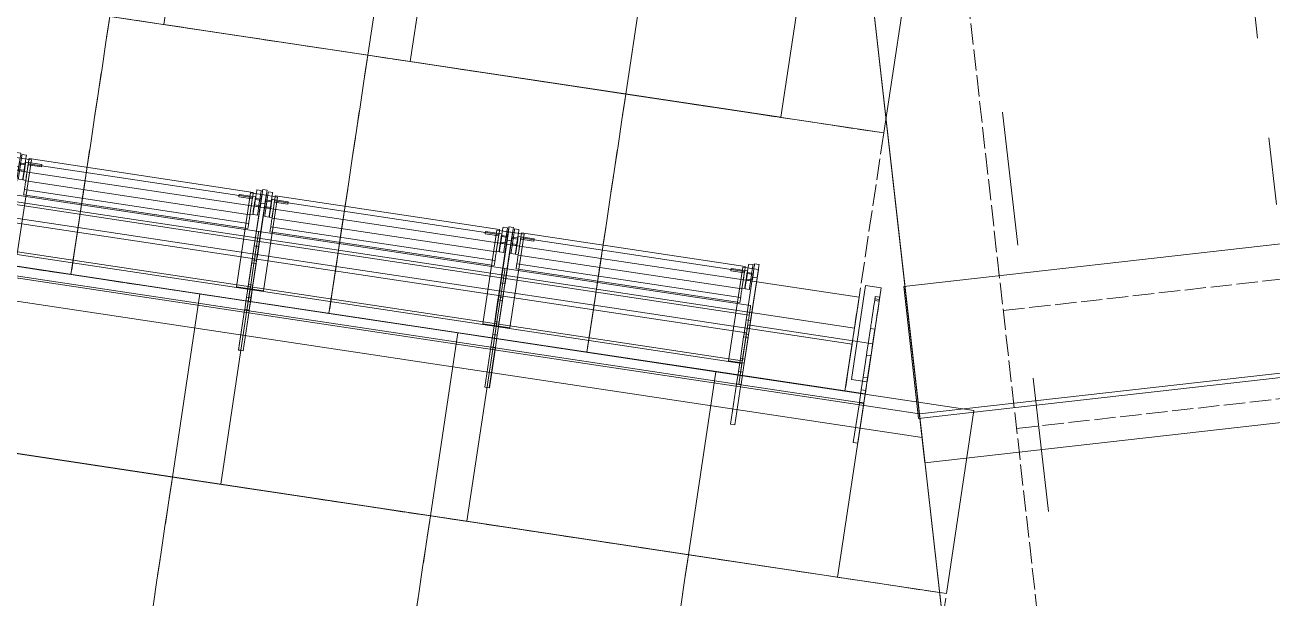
# Model space of a CAD drawing. Header units: millimetres. Extents: x -50172 to 74273, y -80883 to 11206.
# Drawn here: x -26603 to -23974, y -67663 to -66456 of the extents above; entities that cross this region are included whole.
import ezdxf
from ezdxf.enums import TextEntityAlignment as Align

# ---------------------------------------------------------------- set-up
doc = ezdxf.new("R2010")
doc.units = ezdxf.units.MM
doc.header["$MEASUREMENT"] = 0
for name, pattern in [('Dashed', [564.444447, 282.222223, -282.222223]), ('Double Dashed', [1093.611073, 529.166651, -211.666656, 141.111112, -211.666656]), ('Hidden Line', [55, 45, -10])]:
    doc.linetypes.add(name, pattern=pattern)
for name, color, linetype in [('A-25-M_Wall_Ext', 7, 'Continuous'), ('New_A-05-M_Gross_Int_Plant', 7, 'Continuous'), ('New_A-15-MG_Structural_Grid_Phase_2', 7, 'Continuous'), ('New_A-20-M_Floor_Slab', 7, 'Continuous'), ('New_A-35-M_FFE_Fixed', 7, 'Continuous')]:
    doc.layers.add(name, color=color, linetype=linetype)
for name, color, linetype, lineweight in [('A-25-M_Wall_Ext_Pen_No__1', 7, 'Continuous', 13), ('New_A-20-M_Floor_Slab_Pen_No__89', 8, 'Continuous', 20), ('New_A-35-M_FFE_Fixed_Pen_No__1', 7, 'Continuous', 13), ('New_A-35-M_FFE_Fixed_Pen_No__101', 252, 'Continuous', 15), ('New_A-35-M_FFE_Fixed_Pen_No__93', 8, 'Continuous', 13), ('New_A-95-P_Drawing_Pen_No__1', 7, 'Continuous', 13), ('New_ArchiCAD Zone Stamps_Pen_No__6', 7, 'Continuous', 35)]:
    doc.layers.add(name, color=color, linetype=linetype, lineweight=lineweight)
for name, color, linetype, lineweight, true_color in [('A-25-M_Wall_Ext_Pen_No__107', 7, 'Continuous', 15, 0xa6a6a6), ('New_A-05-M_Gross_Int_Plant_Pen_No__74', 7, 'Continuous', 20, 0x606060), ('New_A-15-MG_Structural_Grid_Phase_2_Pen_No__222', 7, 'Continuous', 13, 0x65af33)]:
    doc.layers.add(name, color=color, linetype=linetype, lineweight=lineweight, true_color=true_color)
doc.styles.add('GENERATED_STYLE_1', font='')
doc.styles.add('GENERATED_STYLE_3', font='')
doc.styles.add('GENERATED_STYLE_4', font='')
doc.styles.get('GENERATED_STYLE_1').set_extended_font_data('Arial', bold=True)
doc.styles.get('GENERATED_STYLE_3').set_extended_font_data('Arial')
doc.styles.get('GENERATED_STYLE_4').set_extended_font_data('Swis721 BT')
pattern_1 = [(60, (0, 0), (-43.30127, 25), []), (120, (0, 0), (43.30127, 25), [])]

# ---------------------------------------------------------------- blocks, each defined once
blk = doc.blocks.new('Slab_17_1', base_point=(-23236.4, -66128.3))
at = {"layer": 'New_A-20-M_Floor_Slab_Pen_No__89', "linetype": 'Continuous', "flags": 128}
blk.add_lwpolyline([(-23236.4, -66128.3), (-23115.6, -67198.3), (-24705.5, -67377.8), (-24826.3, -66307.8)], close=True, dxfattribs=at)
blk = doc.blocks.new('Slab_18_1', base_point=(-23127.2, -67095.4))
at = {"layer": 'New_A-20-M_Floor_Slab_Pen_No__89', "linetype": 'Continuous', "flags": 128}
blk.add_lwpolyline([(-23127.2, -67095.4), (-23006.5, -68165.3), (-24596.4, -68344.8), (-24717.1, -67274.8)], close=True, dxfattribs=at)
blk = doc.blocks.new('Slab_41_1', base_point=(-24826.3, -66307.8))
at = {"layer": 'New_A-20-M_Floor_Slab_Pen_No__89', "linetype": 'Continuous', "flags": 128}
blk.add_lwpolyline([(-24826.3, -66307.8), (-34448.9, -64859.5), (-34857.8, -65797.4), (-24711.5, -67324.5)], close=True, dxfattribs=at)
blk = doc.blocks.new('Slab_42_1', base_point=(-24717.1, -67274.8))
at = {"layer": 'New_A-20-M_Floor_Slab_Pen_No__89', "linetype": 'Continuous', "flags": 128}
blk.add_lwpolyline([(-24717.1, -67274.8), (-34837.8, -65751.5), (-35246.8, -66689.4), (-24602.4, -68291.5)], close=True, dxfattribs=at)
blk = doc.blocks.new('Slab_58_1', base_point=(-24718.8, -67284.6))
at = {"layer": 'New_A-20-M_Floor_Slab_Pen_No__89', "linetype": 'Continuous', "flags": 128}
blk.add_lwpolyline([(-24718.8, -67284.6), (-24750.2, -67006.4), (-23160.3, -66827), (-23128.9, -67105.2)], close=True, dxfattribs=at)
blk = doc.blocks.new('VENTS__3_1', base_point=(-30958.5, -71277.4))
at = {"layer": 'New_A-05-M_Gross_Int_Plant_Pen_No__74', "linetype": 'Continuous'}
blk.add_arc((-26782.7, -43787.3), 28124.1, 246.43121, 336.44961, dxfattribs=at)
at = {"layer": 'New_ArchiCAD Zone Stamps_Pen_No__6'}
for tag, height, style, p in [('ROOM_NAME', 250, 'GENERATED_STYLE_1', (-31302.6, -70145.2)), ('zoneNameLine2', 250, 'GENERATED_STYLE_1', (-31491, -70577.3)), ('measuredAreaCode', 200, 'GENERATED_STYLE_3', (-31679.5, -70998)), ('DUMMY_649', 200, 'GENERATED_STYLE_3', (-31372.1, -71132.1)), ('DUMMY_650', 200, 'GENERATED_STYLE_3', (-30882.7, -71345.4)), ('DUMMY_651', 133.3, 'GENERATED_STYLE_3', (-30603.4, -71452))]:
    blk.add_attdef(tag, text='', height=height, rotation=336.4404, dxfattribs=dict(at, style=style)).set_placement(p, align=Align.TOP_LEFT)
blk = doc.blocks.new('Wall_156_1', base_point=(-38294.6, -69816.9))
at = {"layer": 'A-25-M_Wall_Ext_Pen_No__107', "linetype": 'Continuous', "lineweight": 0, "true_color": 0x535353}
for points in [[(-38161.1, -69523.8, 0.417286), (-920.9, -54882.6), (-922.8, -54881.8, -0.417285), (-38160.3, -69522)], [(-38224.1, -69662.2, 0.417299), (-781.4, -54943), (-783.3, -54942.2, -0.417299), (-38223.3, -69660.3)]]:
    blk.add_hatch(color=251, dxfattribs=at).paths.add_polyline_path(points)
at = {"layer": 'A-25-M_Wall_Ext_Pen_No__107', "linetype": 'Continuous'}
h = blk.add_hatch(dxfattribs=at)
h.set_pattern_fill('Plaster_0001', color=256, style=0, pattern_type=2)
h.set_pattern_definition([(201.458, (0, 0), (-63.3617, 161.19955), [0, -100]), (201.458, (-14.85, -98.89), (-63.3617, 161.19955), [0, -100])])
h.paths.add_polyline_path([(-38160.3, -69522, 0.417285), (-922.8, -54881.8), (-936.5, -54875.8, -0.417284), (-38154.1, -69508.4)])
h = blk.add_hatch(dxfattribs=at)
h.set_pattern_fill('Plywood_0001', color=256, style=0, pattern_type=2)
h.set_pattern_definition([(0, (0, 0), (0, 200), [])])
h.paths.add_polyline_path([(-38231.6, -69678.5, 0.417301), (-764.9, -54950.1), (-781.4, -54943, -0.417299), (-38224.1, -69662.2)])
h = blk.add_hatch(dxfattribs=at)
h.set_pattern_fill('Batt_Insulation_0001', color=256, style=0, pattern_type=2)
h.set_pattern_definition(pattern_1)
h.paths.add_polyline_path([(-38273, -69769.5, 0.41731), (-673.1, -54989.8), (-764.9, -54950.1, -0.417301), (-38231.6, -69678.5)])
h = blk.add_hatch(dxfattribs=at)
h.set_pattern_fill('Batt_Insulation_0001', color=256, style=0, pattern_type=2)
h.set_pattern_definition(pattern_1)
h.paths.add_polyline_path([(-38283.4, -69792.3, 0.417312), (-650.2, -54999.7), (-673.1, -54989.8, -0.41731), (-38273, -69769.5)])
blk.add_hatch(color=256, dxfattribs=at).paths.add_polyline_path([(-38294.6, -69816.9, 0.417314), (-625.4, -55010.5), (-650.2, -54999.7, -0.417312), (-38283.4, -69792.3)])
at = {"layer": 'A-25-M_Wall_Ext_Pen_No__1', "linetype": 'Continuous'}
for radius, start, end in [(28147.8, 246.16247, 336.76276), (28145.8, 246.16252, 336.76277), (28130.8, 246.16287, 336.76285), (28299.8, 246.15895, 336.76189), (28297.8, 246.159, 336.7619), (28317.8, 246.15854, 336.76179), (28417.8, 246.15624, 336.76122), (28469.8, 246.15506, 336.76093), (28442.8, 246.15567, 336.76108)]:
    blk.add_arc((-26785.3, -43777.2), radius, start, end, dxfattribs=at)
blk = doc.blocks.new('Standard grid marker_9')
at = {"layer": 'New_A-15-MG_Structural_Grid_Phase_2_Pen_No__222', "linetype": 'Double Dashed'}
blk.add_line((2590.6, 0), (19494.8, 0), dxfattribs=at)
at = {"layer": 'New_A-15-MG_Structural_Grid_Phase_2_Pen_No__222', "style": 'GENERATED_STYLE_4'}
for tag, p in [('AC_MarkerText_1_0', (-500, 43.4)), ('AC_MarkerText_1_1', (22585.4, 43.4))]:
    blk.add_attdef(tag, text='', height=350, rotation=240.0028, dxfattribs=at).set_placement(p, align=Align.MIDDLE_CENTER)
blk = doc.blocks.new('Standard grid marker_24')
at = {"layer": 'New_A-15-MG_Structural_Grid_Phase_2_Pen_No__222', "linetype": 'Double Dashed'}
blk.add_arc((0, 0), 27977.6, 0, 90.63597, dxfattribs=at)
at = {"layer": 'New_A-15-MG_Structural_Grid_Phase_2_Pen_No__222', "style": 'GENERATED_STYLE_4'}
blk.add_attdef('AC_MarkerText_1', text='', height=350, rotation=90.3066, dxfattribs=at).set_placement((-1326.2, 28008), align=Align.MIDDLE_CENTER)
blk = doc.blocks.new('Montpelier with surface_2')
at = {"layer": 'New_A-35-M_FFE_Fixed_Pen_No__1', "linetype": 'Continuous'}
for p, q in [((0, 529.7), (0, 4.8)), ((390, 529.7), (0, 529.7)), ((285, 534.5), (370, 534.5)), ((285, 525), (285, 534.5)), ((370, 534.5), (371, 534.5)), ((370, 525), (370, 534.5)), ((370, 4.8), (370, 529.7)), ((370, 529.7), (414.6, 529.7)), ((371, 534.5), (397.3, 534.5)), ((371, 525), (371, 534.5)), ((390, 4.8), (390, 529.7)), ((397.3, 525), (397.3, 534.5)), ((397.3, 534.5), (424.7, 534.5)), ((414.6, 529.7), (415.5, 529.7)), ((414.6, 4.8), (414.6, 529.7)), ((415.5, 529.7), (416.5, 529.7)), ((416, 534), (616, 534)), ((416, 534), (416, 500.6)), ((416.5, 529.7), (417.4, 529.7)), ((417.4, 529.7), (418.3, 529.7)), ((418.3, 529.7), (419, 529.7)), ((419, 529.7), (419.6, 529.7)), ((419.6, 529.7), (420, 529.7)), ((420, 529.7), (420.2, 529.7)), ((420.2, 4.8), (420.2, 529.7)), ((420.2, 529.7), (480, 529.7)), ((424.7, 525), (424.7, 534.5)), ((424.7, 534.5), (470.9, 534.5)), ((470.9, 534.5), (477.4, 534.5)), ((470.9, 525), (470.9, 534.5)), ((477.4, 534.5), (478.6, 534.5)), ((477.4, 525), (477.4, 534.5)), ((478.6, 534.5), (480.7, 534.5)), ((480, 529.7), (482.5, 529.7)), ((480, 4.8), (480, 529.7)), ((480.7, 534.5), (483.7, 534.5)), ((482.5, 529.7), (485.7, 529.7)), ((483.7, 534.5), (487.4, 534.5)), ((485.7, 529.7), (489.5, 529.7)), ((487.4, 534.5), (491.7, 534.5)), ((489.5, 529.7), (493.9, 529.7)), ((491.7, 534.5), (496.6, 534.5)), ((493.9, 529.7), (499, 529.7)), ((496.6, 534.5), (501.7, 534.5)), ((499, 529.7), (504.7, 529.7)), ((501.7, 534.5), (507.1, 534.5)), ((504.7, 529.7), (511, 529.7)), ((507.1, 534.5), (597.9, 534.5)), ((507.1, 525), (507.1, 534.5)), ((511, 529.7), (517.9, 529.7)), ((517.9, 529.7), (525.2, 529.7)), ((517.9, 4.8), (517.9, 529.7)), ((525.2, 529.7), (530.9, 529.7)), ((530.9, 529.7), (535, 529.7)), ((535, 529.7), (537.4, 529.7)), ((537.4, 529.7), (538.2, 529.7)), ((538.2, 4.8), (538.2, 529.7)), ((597.9, 534.5), (608.1, 534.5)), ((597.9, 525), (597.9, 534.5)), ((608.1, 534.5), (617, 534.5)), ((616, 534), (616, 500.6)), ((617, 534.5), (623.5, 534.5)), ((623.5, 534.5), (626.7, 534.5)), ((626.7, 525), (626.7, 534.5)), ((285, 525), (370, 525)), ((370, 525), (371, 525)), ((371, 525), (397.3, 525)), ((397.3, 525), (424.7, 525)), ((416, 500.6), (616, 500.6)), ((424.7, 525), (470.9, 525)), ((470.9, 525), (477.4, 525)), ((477.4, 525), (478.6, 525)), ((478.6, 525), (480.7, 525)), ((480.7, 525), (483.7, 525)), ((483.7, 525), (487.4, 525)), ((487.4, 525), (491.7, 525)), ((491.7, 525), (496.6, 525)), ((496.6, 525), (501.7, 525)), ((501.7, 525), (507.1, 525)), ((507.1, 525), (597.9, 525)), ((541.1, 28.2), (541.1, 506.3)), ((541.1, 506.3), (541.7, 506.3)), ((541.7, 506.3), (543.1, 506.3)), ((543.1, 506.3), (545.3, 506.3)), ((545.3, 506.3), (548.1, 506.3)), ((548.1, 506.3), (551.8, 506.3)), ((551.8, 506.3), (552.7, 506.3)), ((551.8, 28.2), (551.8, 506.3)), ((552.7, 506.3), (554.3, 506.3)), ((554.3, 506.3), (556.3, 506.3)), ((556.3, 506.3), (558.8, 506.3)), ((558.8, 506.3), (561.5, 506.3)), ((561.5, 506.3), (564.4, 506.3)), ((564.4, 506.3), (567.4, 506.3)), ((567.4, 506.3), (570.4, 506.3)), ((570.4, 506.3), (607, 506.3)), ((570.4, 28.2), (570.4, 506.3)), ((571.6, 522.1), (573.6, 522.1)), ((571.6, 522.1), (571.6, 512.8)), ((571.6, 512.8), (573.6, 512.8)), ((571.6, 512.1), (572.4, 512.1)), ((571.6, 512.1), (571.6, 506.3)), ((571.6, 506.3), (572.4, 506.3)), ((572.4, 512.1), (574.9, 512.1)), ((572.4, 506.3), (574.9, 506.3)), ((573.6, 522.1), (579.3, 522.1)), ((573.6, 512.8), (579.3, 512.8)), ((574.9, 512.1), (578.9, 512.1)), ((574.9, 506.3), (578.9, 506.3)), ((578.9, 512.1), (584, 512.1)), ((578.9, 506.3), (584, 506.3)), ((579.3, 522.1), (587.8, 522.1)), ((579.3, 512.8), (587.8, 512.8)), ((584, 512.1), (590.1, 512.1)), ((584, 506.3), (590.1, 506.3)), ((587.8, 522.1), (597.9, 522.1)), ((587.8, 512.8), (597.9, 512.8)), ((589.7, 525.3), (590.2, 525.3)), ((589.7, 525.3), (589.7, 512.8)), ((589.7, 512.8), (590.2, 512.8)), ((590.1, 512.1), (596.6, 512.1)), ((590.1, 506.3), (596.6, 506.3)), ((590.2, 525.3), (591.7, 525.3)), ((590.2, 512.8), (591.7, 512.8)), ((591.7, 525.3), (594, 525.3)), ((591.7, 512.8), (594, 512.8)), ((592.1, 525.3), (592.7, 525.3)), ((592.1, 525.3), (592.1, 512.8)), ((592.1, 512.8), (592.7, 512.8)), ((592.7, 525.3), (594.2, 525.3)), ((592.7, 512.8), (594.2, 512.8)), ((594, 525.3), (596.7, 525.3)), ((594, 512.8), (596.7, 512.8)), ((594.2, 525.3), (596.5, 525.3)), ((594.2, 512.8), (596.5, 512.8)), ((596.5, 525.3), (599.1, 525.3)), ((596.5, 512.8), (599.1, 512.8)), ((596.6, 512.1), (603.3, 512.1)), ((596.6, 506.3), (603.3, 506.3)), ((596.7, 525.3), (599.4, 525.3)), ((596.7, 512.8), (599.4, 512.8)), ((597.9, 525), (608.1, 525)), ((597.9, 522.1), (608, 522.1)), ((597.9, 512.8), (608, 512.8)), ((599.1, 525.3), (601.8, 525.3)), ((599.1, 512.8), (601.8, 512.8)), ((599.4, 525.3), (601.6, 525.3)), ((599.4, 512.8), (601.6, 512.8)), ((601.6, 525.3), (603.2, 525.3)), ((601.6, 512.8), (603.2, 512.8)), ((601.8, 525.3), (604.1, 525.3)), ((601.8, 512.8), (604.1, 512.8)), ((603.2, 525.3), (603.7, 525.3)), ((603.2, 512.8), (603.7, 512.8)), ((603.3, 512.1), (609.5, 512.1)), ((603.3, 506.3), (609.5, 506.3)), ((603.7, 525.3), (603.7, 512.8)), ((604.1, 525.3), (605.6, 525.3)), ((604.1, 512.8), (605.6, 512.8)), ((604.5, 506.3), (604.5, 477.7)), ((604.5, 506.3), (609.5, 506.3)), ((605.6, 525.3), (606.1, 525.3)), ((605.6, 512.8), (606.1, 512.8)), ((606.1, 525.3), (606.1, 512.8)), ((607, 506.3), (609.5, 506.3)), ((607, 28.2), (607, 506.3)), ((608, 522.1), (616.5, 522.1)), ((608, 512.8), (616.5, 512.8)), ((608.1, 525), (617, 525)), ((609.5, 512.1), (609.5, 506.3)), ((609.5, 506.3), (611.9, 506.3)), ((609.5, 506.3), (609.5, 477.7)), ((611.9, 506.3), (613.9, 506.3)), ((613.9, 506.3), (615.5, 506.3)), ((615.5, 506.3), (616.8, 506.3)), ((616.5, 522.1), (622.2, 522.1)), ((616.5, 512.8), (622.2, 512.8)), ((616.8, 506.3), (617.6, 506.3)), ((617, 525), (623.5, 525)), ((617.6, 506.3), (617.9, 506.3)), ((617.9, 28.2), (617.9, 506.3)), ((622.2, 522.1), (624.2, 522.1)), ((622.2, 512.8), (624.2, 512.8)), ((623.5, 525), (626.7, 525)), ((624.2, 522.1), (624.2, 512.8)), ((604.5, 477.7), (609.5, 477.7)), ((604.5, 28.2), (604.5, 56.8)), ((604.5, 56.8), (609.5, 56.8)), ((609.5, 28.2), (609.5, 56.8)), ((416, 0), (416, 33.4)), ((416, 33.4), (616, 33.4)), ((541.1, 28.2), (541.7, 28.2)), ((541.7, 28.2), (543.1, 28.2)), ((543.1, 28.2), (545.3, 28.2)), ((545.3, 28.2), (548.1, 28.2)), ((548.1, 28.2), (551.8, 28.2)), ((551.8, 28.2), (552.7, 28.2)), ((552.7, 28.2), (554.3, 28.2)), ((554.3, 28.2), (556.3, 28.2)), ((556.3, 28.2), (558.8, 28.2)), ((558.8, 28.2), (561.5, 28.2)), ((561.5, 28.2), (564.4, 28.2)), ((564.4, 28.2), (567.4, 28.2)), ((567.4, 28.2), (570.4, 28.2)), ((570.4, 28.2), (607, 28.2)), ((571.6, 22.4), (571.6, 28.2)), ((571.6, 28.2), (572.4, 28.2)), ((572.4, 28.2), (574.9, 28.2)), ((574.9, 28.2), (578.9, 28.2)), ((578.9, 28.2), (584, 28.2)), ((584, 28.2), (590.1, 28.2)), ((590.1, 28.2), (596.6, 28.2)), ((596.6, 28.2), (603.3, 28.2)), ((603.3, 28.2), (609.5, 28.2)), ((604.5, 28.2), (609.5, 28.2)), ((607, 28.2), (609.5, 28.2)), ((609.5, 22.4), (609.5, 28.2)), ((609.5, 28.2), (611.9, 28.2)), ((611.9, 28.2), (613.9, 28.2)), ((613.9, 28.2), (615.5, 28.2)), ((615.5, 28.2), (616.8, 28.2)), ((616, 0), (616, 33.4)), ((616.8, 28.2), (617.6, 28.2)), ((617.6, 28.2), (617.9, 28.2)), ((0, 4.8), (390, 4.8)), ((285, 9.5), (370, 9.5)), ((285, 0), (285, 9.5)), ((370, 9.5), (371, 9.5)), ((370, 0), (370, 9.5)), ((370, 4.8), (414.6, 4.8)), ((371, 9.5), (397.3, 9.5)), ((371, 0), (371, 9.5)), ((397.3, 9.5), (424.7, 9.5)), ((397.3, 0), (397.3, 9.5)), ((414.6, 4.8), (415.5, 4.8)), ((415.5, 4.8), (416.5, 4.8)), ((416.5, 4.8), (417.4, 4.8)), ((417.4, 4.8), (418.3, 4.8)), ((418.3, 4.8), (419, 4.8)), ((419, 4.8), (419.6, 4.8)), ((419.6, 4.8), (420, 4.8)), ((420, 4.8), (420.2, 4.8)), ((420.2, 4.8), (480, 4.8)), ((424.7, 9.5), (470.9, 9.5)), ((424.7, 0), (424.7, 9.5)), ((470.9, 9.5), (477.4, 9.5)), ((470.9, 0), (470.9, 9.5)), ((477.4, 9.5), (478.6, 9.5)), ((477.4, 0), (477.4, 9.5)), ((478.6, 9.5), (480.7, 9.5)), ((480, 4.8), (482.5, 4.8)), ((480.7, 9.5), (483.7, 9.5)), ((482.5, 4.8), (485.7, 4.8)), ((483.7, 9.5), (487.4, 9.5)), ((485.7, 4.8), (489.5, 4.8)), ((487.4, 9.5), (491.7, 9.5)), ((489.5, 4.8), (493.9, 4.8)), ((491.7, 9.5), (496.6, 9.5)), ((493.9, 4.8), (499, 4.8)), ((496.6, 9.5), (501.7, 9.5)), ((499, 4.8), (504.7, 4.8)), ((501.7, 9.5), (507.1, 9.5)), ((504.7, 4.8), (511, 4.8)), ((507.1, 9.5), (597.9, 9.5)), ((507.1, 0), (507.1, 9.5)), ((511, 4.8), (517.9, 4.8)), ((517.9, 4.8), (525.2, 4.8)), ((525.2, 4.8), (530.9, 4.8)), ((530.9, 4.8), (535, 4.8)), ((535, 4.8), (537.4, 4.8)), ((537.4, 4.8), (538.2, 4.8)), ((571.6, 22.4), (572.4, 22.4)), ((571.6, 21.7), (573.6, 21.7)), ((571.6, 12.4), (571.6, 21.7)), ((571.6, 12.4), (573.6, 12.4)), ((572.4, 22.4), (574.9, 22.4)), ((573.6, 21.7), (579.3, 21.7)), ((573.6, 12.4), (579.3, 12.4)), ((574.9, 22.4), (578.9, 22.4)), ((578.9, 22.4), (584, 22.4)), ((579.3, 21.7), (587.8, 21.7)), ((579.3, 12.4), (587.8, 12.4)), ((584, 22.4), (590.1, 22.4)), ((587.8, 21.7), (597.9, 21.7)), ((587.8, 12.4), (597.9, 12.4)), ((589.7, 9.2), (589.7, 21.7)), ((589.7, 21.7), (590.2, 21.7)), ((589.7, 9.2), (590.2, 9.2)), ((590.1, 22.4), (596.6, 22.4)), ((590.2, 21.7), (591.7, 21.7)), ((590.2, 9.2), (591.7, 9.2)), ((591.7, 21.7), (594, 21.7)), ((591.7, 9.2), (594, 9.2)), ((592.1, 9.2), (592.1, 21.7)), ((592.1, 21.7), (592.7, 21.7)), ((592.1, 9.2), (592.7, 9.2)), ((592.7, 21.7), (594.2, 21.7)), ((592.7, 9.2), (594.2, 9.2)), ((594, 21.7), (596.7, 21.7)), ((594, 9.2), (596.7, 9.2)), ((594.2, 21.7), (596.5, 21.7)), ((594.2, 9.2), (596.5, 9.2)), ((596.5, 21.7), (599.1, 21.7)), ((596.5, 9.2), (599.1, 9.2)), ((596.6, 22.4), (603.3, 22.4)), ((596.7, 21.7), (599.4, 21.7)), ((596.7, 9.2), (599.4, 9.2)), ((597.9, 21.7), (608, 21.7)), ((597.9, 12.4), (608, 12.4)), ((597.9, 9.5), (608.1, 9.5)), ((597.9, 0), (597.9, 9.5)), ((599.1, 21.7), (601.8, 21.7)), ((599.1, 9.2), (601.8, 9.2)), ((599.4, 21.7), (601.6, 21.7)), ((599.4, 9.2), (601.6, 9.2)), ((601.6, 21.7), (603.2, 21.7)), ((601.6, 9.2), (603.2, 9.2)), ((601.8, 21.7), (604.1, 21.7)), ((601.8, 9.2), (604.1, 9.2)), ((603.2, 21.7), (603.7, 21.7)), ((603.2, 9.2), (603.7, 9.2)), ((603.3, 22.4), (609.5, 22.4)), ((603.7, 9.2), (603.7, 21.7)), ((604.1, 21.7), (605.6, 21.7)), ((604.1, 9.2), (605.6, 9.2)), ((605.6, 21.7), (606.1, 21.7)), ((605.6, 9.2), (606.1, 9.2)), ((606.1, 9.2), (606.1, 21.7)), ((608, 21.7), (616.5, 21.7)), ((608, 12.4), (616.5, 12.4)), ((608.1, 9.5), (617, 9.5)), ((616.5, 21.7), (622.2, 21.7)), ((616.5, 12.4), (622.2, 12.4)), ((617, 9.5), (623.5, 9.5)), ((622.2, 21.7), (624.2, 21.7)), ((622.2, 12.4), (624.2, 12.4)), ((623.5, 9.5), (626.7, 9.5)), ((624.2, 12.4), (624.2, 21.7)), ((626.7, 0), (626.7, 9.5)), ((285, 0), (370, 0)), ((370, 0), (371, 0)), ((371, 0), (397.3, 0)), ((397.3, 0), (424.7, 0)), ((416, 0), (616, 0)), ((424.7, 0), (470.9, 0)), ((470.9, 0), (477.4, 0)), ((477.4, 0), (478.6, 0)), ((478.6, 0), (480.7, 0)), ((480.7, 0), (483.7, 0)), ((483.7, 0), (487.4, 0)), ((487.4, 0), (491.7, 0)), ((491.7, 0), (496.6, 0)), ((496.6, 0), (501.7, 0)), ((501.7, 0), (507.1, 0)), ((507.1, 0), (597.9, 0)), ((597.9, 0), (608.1, 0)), ((608.1, 0), (617, 0)), ((617, 0), (623.5, 0)), ((623.5, 0), (626.7, 0))]:
    blk.add_line(p, q, dxfattribs=at)
blk = doc.blocks.new('Montpelier with surface-row end')
at = {"layer": 'New_A-35-M_FFE_Fixed_Pen_No__93', "linetype": 'Continuous'}
for p, q in [((390, 790.2), (0, 790.2)), ((0, 790.2), (0, 0)), ((285, 795), (370, 795)), ((285, 785.5), (285, 795)), ((370, 795), (371, 795)), ((370, 785.5), (370, 795)), ((370, 266.6), (370, 790.2)), ((370, 790.2), (414.6, 790.2)), ((371, 795), (397.3, 795)), ((371, 785.5), (371, 795)), ((390, 0), (390, 790.2)), ((397.3, 785.5), (397.3, 795)), ((397.3, 795), (424.7, 795)), ((414.6, 790.2), (415.5, 790.2)), ((414.6, 266.6), (414.6, 790.2)), ((415.5, 790.2), (416.5, 790.2)), ((416, 794.5), (616, 794.5)), ((416, 794.5), (416, 761.2)), ((416.5, 790.2), (417.4, 790.2)), ((417.4, 790.2), (418.3, 790.2)), ((418.3, 790.2), (419, 790.2)), ((419, 790.2), (419.6, 790.2)), ((419.6, 790.2), (420, 790.2)), ((420, 790.2), (420.2, 790.2)), ((420.2, 266.6), (420.2, 790.2)), ((420.2, 790.2), (480, 790.2)), ((424.7, 785.5), (424.7, 795)), ((424.7, 795), (470.9, 795)), ((470.9, 795), (477.4, 795)), ((470.9, 785.5), (470.9, 795)), ((477.4, 795), (478.6, 795)), ((477.4, 785.5), (477.4, 795)), ((478.6, 795), (480.7, 795)), ((480, 790.2), (482.5, 790.2)), ((480, 266.6), (480, 790.2)), ((480.7, 795), (483.7, 795)), ((482.5, 790.2), (485.7, 790.2)), ((483.7, 795), (487.4, 795)), ((485.7, 790.2), (489.5, 790.2)), ((487.4, 795), (491.7, 795)), ((489.5, 790.2), (493.9, 790.2)), ((491.7, 795), (496.6, 795)), ((493.9, 790.2), (499, 790.2)), ((496.6, 795), (501.7, 795)), ((499, 790.2), (504.7, 790.2)), ((501.7, 795), (507.1, 795)), ((504.7, 790.2), (511, 790.2)), ((507.1, 795), (597.9, 795)), ((507.1, 785.5), (507.1, 795)), ((511, 790.2), (517.9, 790.2)), ((517.9, 790.2), (525.2, 790.2)), ((517.9, 266.6), (517.9, 790.2)), ((525.2, 790.2), (530.9, 790.2)), ((530.9, 790.2), (535, 790.2)), ((535, 790.2), (537.4, 790.2)), ((537.4, 790.2), (538.2, 790.2)), ((538.2, 266.6), (538.2, 790.2)), ((597.9, 795), (608.1, 795)), ((597.9, 785.5), (597.9, 795)), ((608.1, 795), (617, 795)), ((616, 794.5), (616, 761.2)), ((617, 795), (623.5, 795)), ((623.5, 795), (626.7, 795)), ((626.7, 785.5), (626.7, 795)), ((285, 785.5), (370, 785.5)), ((370, 785.5), (371, 785.5)), ((371, 785.5), (397.3, 785.5)), ((397.3, 785.5), (424.7, 785.5)), ((424.7, 785.5), (470.9, 785.5)), ((470.9, 785.5), (477.4, 785.5)), ((477.4, 785.5), (478.6, 785.5)), ((478.6, 785.5), (480.7, 785.5)), ((480.7, 785.5), (483.7, 785.5)), ((483.7, 785.5), (487.4, 785.5)), ((487.4, 785.5), (491.7, 785.5)), ((491.7, 785.5), (496.6, 785.5)), ((496.6, 785.5), (501.7, 785.5)), ((501.7, 785.5), (507.1, 785.5)), ((507.1, 785.5), (597.9, 785.5)), ((541.1, 289.9), (541.1, 766.9)), ((541.1, 766.9), (541.7, 766.9)), ((541.7, 766.9), (543.1, 766.9)), ((543.1, 766.9), (545.3, 766.9)), ((545.3, 766.9), (548.1, 766.9)), ((548.1, 766.9), (551.8, 766.9)), ((551.8, 766.9), (552.7, 766.9)), ((551.8, 289.9), (551.8, 766.9)), ((552.7, 766.9), (554.3, 766.9)), ((554.3, 766.9), (556.3, 766.9)), ((556.3, 766.9), (558.8, 766.9)), ((558.8, 766.9), (561.5, 766.9)), ((561.5, 766.9), (564.4, 766.9)), ((564.4, 766.9), (567.4, 766.9)), ((567.4, 766.9), (570.4, 766.9)), ((570.4, 766.9), (607, 766.9)), ((570.4, 289.9), (570.4, 766.9)), ((571.6, 782.6), (573.6, 782.6)), ((571.6, 782.6), (571.6, 773.4)), ((571.6, 773.4), (573.6, 773.4)), ((571.6, 772.6), (572.4, 772.6)), ((571.6, 772.6), (571.6, 766.9)), ((571.6, 766.9), (572.4, 766.9)), ((572.4, 772.6), (574.9, 772.6)), ((572.4, 766.9), (574.9, 766.9)), ((573.6, 782.6), (579.3, 782.6)), ((573.6, 773.4), (579.3, 773.4)), ((574.9, 772.6), (578.9, 772.6)), ((574.9, 766.9), (578.9, 766.9)), ((578.9, 772.6), (584, 772.6)), ((578.9, 766.9), (584, 766.9)), ((579.3, 782.6), (587.8, 782.6)), ((579.3, 773.4), (587.8, 773.4)), ((584, 772.6), (590.1, 772.6)), ((584, 766.9), (590.1, 766.9)), ((587.8, 782.6), (597.9, 782.6)), ((587.8, 773.4), (597.9, 773.4)), ((589.7, 785.8), (590.2, 785.8)), ((589.7, 785.8), (589.7, 773.4)), ((589.7, 773.4), (590.2, 773.4)), ((590.1, 772.6), (596.6, 772.6)), ((590.1, 766.9), (596.6, 766.9)), ((590.2, 785.8), (591.7, 785.8)), ((590.2, 773.4), (591.7, 773.4)), ((591.7, 785.8), (594, 785.8)), ((591.7, 773.4), (594, 773.4)), ((592.1, 785.8), (592.7, 785.8)), ((592.1, 785.8), (592.1, 773.4)), ((592.1, 773.4), (592.7, 773.4)), ((592.7, 785.8), (594.2, 785.8)), ((592.7, 773.4), (594.2, 773.4)), ((594, 785.8), (596.7, 785.8)), ((594, 773.4), (596.7, 773.4)), ((594.2, 785.8), (596.5, 785.8)), ((594.2, 773.4), (596.5, 773.4)), ((596.5, 785.8), (599.1, 785.8)), ((596.5, 773.4), (599.1, 773.4)), ((596.6, 772.6), (603.3, 772.6)), ((596.6, 766.9), (603.3, 766.9)), ((596.7, 785.8), (599.4, 785.8)), ((596.7, 773.4), (599.4, 773.4)), ((597.9, 785.5), (608.1, 785.5)), ((597.9, 782.6), (608, 782.6)), ((597.9, 773.4), (608, 773.4)), ((599.1, 785.8), (601.8, 785.8)), ((599.1, 773.4), (601.8, 773.4)), ((599.4, 785.8), (601.6, 785.8)), ((599.4, 773.4), (601.6, 773.4)), ((601.6, 785.8), (603.2, 785.8)), ((601.6, 773.4), (603.2, 773.4)), ((601.8, 785.8), (604.1, 785.8)), ((601.8, 773.4), (604.1, 773.4)), ((603.2, 785.8), (603.7, 785.8)), ((603.2, 773.4), (603.7, 773.4)), ((603.3, 772.6), (609.5, 772.6)), ((603.3, 766.9), (609.5, 766.9)), ((603.7, 785.8), (603.7, 773.4)), ((604.1, 785.8), (605.6, 785.8)), ((604.1, 773.4), (605.6, 773.4)), ((604.5, 766.9), (604.5, 738.4)), ((604.5, 766.9), (609.5, 766.9)), ((605.6, 785.8), (606.1, 785.8)), ((605.6, 773.4), (606.1, 773.4)), ((606.1, 785.8), (606.1, 773.4)), ((607, 766.9), (609.5, 766.9)), ((607, 289.9), (607, 766.9)), ((608, 782.6), (616.5, 782.6)), ((608, 773.4), (616.5, 773.4)), ((608.1, 785.5), (617, 785.5)), ((609.5, 772.6), (609.5, 766.9)), ((609.5, 766.9), (609.5, 738.4)), ((609.5, 766.9), (611.9, 766.9)), ((611.9, 766.9), (613.9, 766.9)), ((613.9, 766.9), (615.5, 766.9)), ((615.5, 766.9), (616.8, 766.9)), ((616.5, 782.6), (622.2, 782.6)), ((616.5, 773.4), (622.2, 773.4)), ((616.8, 766.9), (617.6, 766.9)), ((617, 785.5), (623.5, 785.5)), ((617.6, 766.9), (617.9, 766.9)), ((617.9, 289.9), (617.9, 766.9)), ((622.2, 782.6), (624.2, 782.6)), ((622.2, 773.4), (624.2, 773.4)), ((623.5, 785.5), (626.7, 785.5)), ((624.2, 782.6), (624.2, 773.4)), ((416, 761.2), (616, 761.2)), ((604.5, 738.4), (609.5, 738.4)), ((604.5, 289.9), (604.5, 318.5)), ((604.5, 318.5), (609.5, 318.5)), ((609.5, 289.9), (609.5, 318.5)), ((416, 261.8), (416, 295.1)), ((416, 295.1), (616, 295.1)), ((541.1, 289.9), (541.7, 289.9)), ((541.7, 289.9), (543.1, 289.9)), ((543.1, 289.9), (545.3, 289.9)), ((545.3, 289.9), (548.1, 289.9)), ((548.1, 289.9), (551.8, 289.9)), ((551.8, 289.9), (552.7, 289.9)), ((552.7, 289.9), (554.3, 289.9)), ((554.3, 289.9), (556.3, 289.9)), ((556.3, 289.9), (558.8, 289.9)), ((558.8, 289.9), (561.5, 289.9)), ((561.5, 289.9), (564.4, 289.9)), ((564.4, 289.9), (567.4, 289.9)), ((567.4, 289.9), (570.4, 289.9)), ((570.4, 289.9), (607, 289.9)), ((571.6, 284.2), (571.6, 289.9)), ((571.6, 289.9), (572.4, 289.9)), ((572.4, 289.9), (574.9, 289.9)), ((574.9, 289.9), (578.9, 289.9)), ((578.9, 289.9), (584, 289.9)), ((584, 289.9), (590.1, 289.9)), ((590.1, 289.9), (596.6, 289.9)), ((596.6, 289.9), (603.3, 289.9)), ((603.3, 289.9), (609.5, 289.9)), ((604.5, 289.9), (609.5, 289.9)), ((607, 289.9), (609.5, 289.9)), ((609.5, 289.9), (611.9, 289.9)), ((609.5, 284.2), (609.5, 289.9)), ((611.9, 289.9), (613.9, 289.9)), ((613.9, 289.9), (615.5, 289.9)), ((615.5, 289.9), (616.8, 289.9)), ((616, 261.8), (616, 295.1)), ((616.8, 289.9), (617.6, 289.9)), ((617.6, 289.9), (617.9, 289.9)), ((285, 271.3), (370, 271.3)), ((285, 261.8), (285, 271.3)), ((370, 271.3), (371, 271.3)), ((370, 261.8), (370, 271.3)), ((370, 266.6), (414.6, 266.6)), ((370.4, 0), (370.4, 266.6)), ((370.4, 266.6), (390, 266.6)), ((371, 271.3), (397.3, 271.3)), ((371, 261.8), (371, 271.3)), ((390, 266.6), (497, 266.6)), ((390, 0), (390, 266.6)), ((397.3, 271.3), (424.7, 271.3)), ((397.3, 261.8), (397.3, 271.3)), ((414.6, 266.6), (415.5, 266.6)), ((415.5, 266.6), (416.5, 266.6)), ((416.5, 266.6), (417.4, 266.6)), ((417.4, 266.6), (418.3, 266.6)), ((418.3, 266.6), (419, 266.6)), ((419, 266.6), (419.6, 266.6)), ((419.6, 266.6), (420, 266.6)), ((420, 266.6), (420.2, 266.6)), ((420.2, 266.6), (480, 266.6)), ((424.7, 271.3), (470.9, 271.3)), ((424.7, 261.8), (424.7, 271.3)), ((470.9, 271.3), (477.4, 271.3)), ((470.9, 261.8), (470.9, 271.3)), ((477.4, 271.3), (478.6, 271.3)), ((477.4, 261.8), (477.4, 271.3)), ((478.6, 271.3), (480.7, 271.3)), ((480, 266.6), (482.5, 266.6)), ((480.7, 271.3), (483.7, 271.3)), ((482.5, 266.6), (485.7, 266.6)), ((483.7, 271.3), (487.4, 271.3)), ((485.7, 266.6), (489.5, 266.6)), ((487.4, 271.3), (491.7, 271.3)), ((489.5, 266.6), (493.9, 266.6)), ((491.7, 271.3), (496.6, 271.3)), ((493.9, 266.6), (499, 266.6)), ((496.6, 271.3), (501.7, 271.3)), ((497, 0), (497, 266.6)), ((499, 266.6), (504.7, 266.6)), ((501.7, 271.3), (507.1, 271.3)), ((504.7, 266.6), (511, 266.6)), ((507.1, 271.3), (597.9, 271.3)), ((507.1, 261.8), (507.1, 271.3)), ((511, 266.6), (517.9, 266.6)), ((517.9, 266.6), (525.2, 266.6)), ((525.2, 266.6), (530.9, 266.6)), ((530.9, 266.6), (535, 266.6)), ((535, 266.6), (537.4, 266.6)), ((537.4, 266.6), (538.2, 266.6)), ((571.6, 284.2), (572.4, 284.2)), ((571.6, 283.4), (573.6, 283.4)), ((571.6, 274.2), (571.6, 283.4)), ((571.6, 274.2), (573.6, 274.2)), ((572.4, 284.2), (574.9, 284.2)), ((573.6, 283.4), (579.3, 283.4)), ((573.6, 274.2), (579.3, 274.2)), ((574.9, 284.2), (578.9, 284.2)), ((578.9, 284.2), (584, 284.2)), ((579.3, 283.4), (587.8, 283.4)), ((579.3, 274.2), (587.8, 274.2)), ((584, 284.2), (590.1, 284.2)), ((587.8, 283.4), (597.9, 283.4)), ((587.8, 274.2), (597.9, 274.2)), ((589.7, 271), (589.7, 283.4)), ((589.7, 283.4), (590.2, 283.4)), ((589.7, 271), (590.2, 271)), ((590.1, 284.2), (596.6, 284.2)), ((590.2, 283.4), (591.7, 283.4)), ((590.2, 271), (591.7, 271)), ((591.7, 283.4), (594, 283.4)), ((591.7, 271), (594, 271)), ((592.1, 271), (592.1, 283.4)), ((592.1, 283.4), (592.7, 283.4)), ((592.1, 271), (592.7, 271)), ((592.7, 283.4), (594.2, 283.4)), ((592.7, 271), (594.2, 271)), ((594, 283.4), (596.7, 283.4)), ((594, 271), (596.7, 271)), ((594.2, 283.4), (596.5, 283.4)), ((594.2, 271), (596.5, 271)), ((596.5, 283.4), (599.1, 283.4)), ((596.5, 271), (599.1, 271)), ((596.6, 284.2), (603.3, 284.2)), ((596.7, 283.4), (599.4, 283.4)), ((596.7, 271), (599.4, 271)), ((597.9, 283.4), (608, 283.4)), ((597.9, 274.2), (608, 274.2)), ((597.9, 271.3), (608.1, 271.3)), ((597.9, 261.8), (597.9, 271.3)), ((599.1, 283.4), (601.8, 283.4)), ((599.1, 271), (601.8, 271)), ((599.4, 283.4), (601.6, 283.4)), ((599.4, 271), (601.6, 271)), ((601.6, 283.4), (603.2, 283.4)), ((601.6, 271), (603.2, 271)), ((601.8, 283.4), (604.1, 283.4)), ((601.8, 271), (604.1, 271)), ((603.2, 283.4), (603.7, 283.4)), ((603.2, 271), (603.7, 271)), ((603.3, 284.2), (609.5, 284.2)), ((603.7, 271), (603.7, 283.4)), ((604.1, 283.4), (605.6, 283.4)), ((604.1, 271), (605.6, 271)), ((605.6, 283.4), (606.1, 283.4)), ((605.6, 271), (606.1, 271)), ((606.1, 271), (606.1, 283.4)), ((608, 283.4), (616.5, 283.4)), ((608, 274.2), (616.5, 274.2)), ((608.1, 271.3), (617, 271.3)), ((616.5, 283.4), (622.2, 283.4)), ((616.5, 274.2), (622.2, 274.2)), ((617, 271.3), (623.5, 271.3)), ((622.2, 283.4), (624.2, 283.4)), ((622.2, 274.2), (624.2, 274.2)), ((623.5, 271.3), (626.7, 271.3)), ((624.2, 274.2), (624.2, 283.4)), ((626.7, 261.8), (626.7, 271.3)), ((285, 261.8), (370, 261.8)), ((370, 261.8), (371, 261.8)), ((371, 261.8), (397.3, 261.8)), ((397.3, 261.8), (424.7, 261.8)), ((416, 261.8), (616, 261.8)), ((424.7, 261.8), (470.9, 261.8)), ((470.9, 261.8), (477.4, 261.8)), ((477.4, 261.8), (478.6, 261.8)), ((478.6, 261.8), (480.7, 261.8)), ((480.7, 261.8), (483.7, 261.8)), ((483.7, 261.8), (487.4, 261.8)), ((487.4, 261.8), (491.7, 261.8)), ((491.7, 261.8), (496.6, 261.8)), ((496.6, 261.8), (501.7, 261.8)), ((501.7, 261.8), (507.1, 261.8)), ((507.1, 261.8), (597.9, 261.8)), ((597.9, 261.8), (608.1, 261.8)), ((608.1, 261.8), (617, 261.8)), ((617, 261.8), (623.5, 261.8)), ((623.5, 261.8), (626.7, 261.8)), ((416, 0), (416, 33.3)), ((416, 33.3), (616, 33.3)), ((616, 0), (616, 33.3)), ((0, 0), (390, 0)), ((285, 9.5), (285, 0)), ((370, 9.5), (285, 9.5)), ((370, 0), (285, 0)), ((370, 9.5), (370, 0)), ((371, 9.5), (370, 9.5)), ((371, 0), (370, 0)), ((370.4, 0), (390, 0)), ((371, 9.5), (371, 0)), ((397.3, 9.5), (371, 9.5)), ((397.3, 0), (371, 0)), ((390, 0), (497, 0)), ((424.7, 9.5), (397.3, 9.5)), ((397.3, 9.5), (397.3, 0)), ((424.7, 0), (397.3, 0)), ((416, 0), (616, 0)), ((470.9, 9.5), (424.7, 9.5)), ((424.7, 9.5), (424.7, 0)), ((470.9, 0), (424.7, 0)), ((477.4, 9.5), (470.9, 9.5)), ((470.9, 9.5), (470.9, 0)), ((477.4, 0), (470.9, 0)), ((495.7, 9.5), (477.4, 9.5)), ((495.7, 0), (477.4, 0)), ((528.2, 9.5), (495.7, 9.5)), ((528.2, 0), (495.7, 0)), ((530.6, 9.5), (528.2, 9.5)), ((528.2, 9.5), (528.2, 0)), ((530.6, 0), (528.2, 0)), ((534.9, 9.5), (530.6, 9.5)), ((534.9, 0), (530.6, 0)), ((540.8, 9.5), (534.9, 9.5)), ((540.8, 0), (534.9, 0)), ((548.2, 9.5), (540.8, 9.5)), ((548.2, 0), (540.8, 0)), ((556.9, 9.5), (548.2, 9.5)), ((556.9, 0), (548.2, 0)), ((566.6, 9.5), (556.9, 9.5)), ((566.6, 0), (556.9, 0)), ((576.9, 9.5), (566.6, 9.5)), ((576.9, 0), (566.6, 0)), ((587.6, 9.5), (576.9, 9.5)), ((587.6, 0), (576.9, 0)), ((591, 9.5), (587.6, 9.5)), ((587.6, 9.5), (587.6, 0)), ((591, 0), (587.6, 0)), ((592, 9.5), (591, 9.5)), ((591, 9.5), (591, 0)), ((592, 0), (591, 0)), ((592.9, 9.5), (592, 9.5)), ((592.9, 0), (592, 0)), ((593.8, 9.5), (592.9, 9.5)), ((593.8, 0), (592.9, 0)), ((594.6, 9.5), (593.8, 9.5)), ((594.6, 0), (593.8, 0)), ((595.2, 9.5), (594.6, 9.5)), ((595.2, 0), (594.6, 0)), ((595.6, 9.5), (595.2, 9.5)), ((595.6, 0), (595.2, 0)), ((595.9, 9.5), (595.6, 9.5)), ((595.9, 0), (595.6, 0)), ((596, 9.5), (595.9, 9.5)), ((596, 0), (595.9, 0)), ((596, 9.5), (596, 0))]:
    blk.add_line(p, q, dxfattribs=at)

msp = doc.modelspace()

# ---------------------------------------------------------------- linework, layer by layer
at = {"layer": 'New_A-35-M_FFE_Fixed_Pen_No__1', "linetype": 'Continuous', "flags": 128}
for points in [[(-26365.8, -66051.8), (-25821.9, -66133.7), (-25880, -66519.3), (-26423.9, -66437.5)], [(-25821.9, -66133.7), (-25278.1, -66215.6), (-25336.1, -66601.2), (-25880, -66519.3)], [(-25278.1, -66215.6), (-24734.2, -66297.4), (-24792.2, -66683.1), (-25336.1, -66601.2)], [(-27049.6, -66899.5), (-26505.7, -66981.4), (-26476, -66783.6), (-27019.8, -66701.7)], [(-27029.6, -66766.6), (-27019.8, -66701.7), (-26476, -66783.6), (-26485.7, -66848.4)], [(-27049.6, -66899.5), (-27034.7, -66800.6), (-26490.8, -66882.5), (-26505.7, -66981.4)], [(-26505.7, -66981.4), (-25961.8, -67063.2), (-25932.1, -66865.4), (-26476, -66783.6)], [(-26485.7, -66848.4), (-26476, -66783.6), (-25932.1, -66865.4), (-25941.8, -66930.3)], [(-25961.8, -67063.2), (-25418, -67145.1), (-25388.2, -66947.3), (-25932.1, -66865.4)], [(-25941.8, -66930.3), (-25932.1, -66865.4), (-25388.2, -66947.3), (-25398, -67012.1)], [(-26505.7, -66981.4), (-26490.8, -66882.5), (-25947, -66964.3), (-25961.8, -67063.2)], [(-26233.8, -67022.3), (-26777.7, -66940.4), (-26835.7, -67326.1), (-26291.8, -67407.9)], [(-25418, -67145.1), (-24874.1, -67226.9), (-24844.3, -67029.2), (-25388.2, -66947.3)], [(-25398, -67012.1), (-25388.2, -66947.3), (-24844.3, -67029.2), (-24854.1, -67094)], [(-25961.8, -67063.2), (-25947, -66964.3), (-25403.1, -67046.2), (-25418, -67145.1)], [(-25689.9, -67104.2), (-26233.8, -67022.3), (-26291.8, -67407.9), (-25748, -67489.8)], [(-25418, -67145.1), (-25403.1, -67046.2), (-24859.2, -67128.1), (-24874.1, -67226.9)], [(-25146, -67186), (-25689.9, -67104.2), (-25748, -67489.8), (-25204.1, -67571.7)], [(-24602.2, -67267.9), (-25146, -67186), (-25204.1, -67571.7), (-24660.2, -67653.5)]]:
    msp.add_lwpolyline(points, close=True, dxfattribs=at)
at = {"layer": 'New_A-35-M_FFE_Fixed_Pen_No__101', "linetype": 'Hidden Line', "flags": 128}
for points in [[(-25522.9, -58354.1), (-24330.4, -58219.5), (-23101.6, -69105.1), (-24294.1, -69239.7)], [(-27049.6, -66899.5), (-26967.7, -66355.6), (-26423.9, -66437.5), (-26505.7, -66981.4)], [(-26505.7, -66981.4), (-26423.9, -66437.5), (-25880, -66519.3), (-25961.8, -67063.2)], [(-25961.8, -67063.2), (-25880, -66519.3), (-25336.1, -66601.2), (-25418, -67145.1)], [(-25418, -67145.1), (-25336.1, -66601.2), (-24792.2, -66683.1), (-24874.1, -67226.9)], [(-26373.7, -67951.8), (-26291.8, -67407.9), (-26835.7, -67326.1), (-26917.6, -67870)], [(-25829.8, -68033.7), (-25748, -67489.8), (-26291.8, -67407.9), (-26373.7, -67951.8)], [(-25285.9, -68115.5), (-25204.1, -67571.7), (-25748, -67489.8), (-25829.8, -68033.7)], [(-24742.1, -68197.4), (-24660.2, -67653.5), (-25204.1, -67571.7), (-25285.9, -68115.5)]]:
    msp.add_lwpolyline(points, close=True, dxfattribs=at)
for points in [[(-24540.4, -67057.2), (-23348, -66922.6)], [(-24512.4, -67305.7), (-23320, -67171.1)]]:
    msp.add_lwpolyline(points, dxfattribs=at)
at = {"layer": 'New_A-95-P_Drawing_Pen_No__1', "linetype": 'Dashed'}
msp.add_line((-26156.8, -52620.8), (-24212.2, -69502.9), dxfattribs=at)
at = {"layer": 'New_A-95-P_Drawing_Pen_No__1', "linetype": 'Continuous'}
msp.add_arc((-26783.5, -43782), 28261, 246.82787, 336.44041, dxfattribs=at)

# ---------------------------------------------------------------- block references
at = {"layer": 'A-25-M_Wall_Ext', "color": 250, "lineweight": 50, "true_color": 0x2a2a2a}
msp.add_blockref('Wall_156_1', (-38294.6, -69816.9), dxfattribs=at)
at = {"layer": 'New_A-05-M_Gross_Int_Plant', "linetype": 'Continuous'}
msp.add_blockref('VENTS__3_1', (-30958.5, -71277.4), dxfattribs=at)
at = {"layer": 'New_A-15-MG_Structural_Grid_Phase_2', "color": 8, "linetype": 'Continuous', "lineweight": 15, "zscale": 1000}
for name, p, rotation in [('Standard grid marker_24', (-26783.5, -43781.2), 246.1337837427074), ('Standard grid marker_9', (-23345.9, -72317.5), 96.43765179530504)]:
    msp.add_blockref(name, p, dxfattribs=dict(at, rotation=rotation))
at = {"layer": 'New_A-20-M_Floor_Slab', "color": 8, "linetype": 'Continuous', "lineweight": 20}
for name, p in [('Slab_41_1', (-24826.3, -66307.8)), ('Slab_42_1', (-24717.1, -67274.8)), ('Slab_17_1', (-23236.4, -66128.3)), ('Slab_58_1', (-24718.8, -67284.6)), ('Slab_18_1', (-23127.2, -67095.4))]:
    msp.add_blockref(name, p, dxfattribs=at)
at = {"layer": 'New_A-35-M_FFE_Fixed', "color": 251, "linetype": 'Continuous', "lineweight": 20, "true_color": 0x606060, "xscale": -1, "zscale": 1000, "rotation": 261.4404118616073}
for p in [(-26314.4, -66453.6), (-26713.9, -67344), (-26194.7, -67422.2), (-27113.4, -68234.5)]:
    msp.add_blockref('Montpelier with surface_2', p, dxfattribs=at)
at = {"layer": 'New_A-35-M_FFE_Fixed', "color": 251, "linetype": 'Continuous', "lineweight": 20, "true_color": 0x606060, "zscale": 1000, "rotation": 81.44041186160686}
for p in [(-25009.1, -66650), (-24889.5, -67618.6)]:
    msp.add_blockref('Montpelier with surface-row end', p, dxfattribs=at)

doc.saveas('drawing.dxf')
